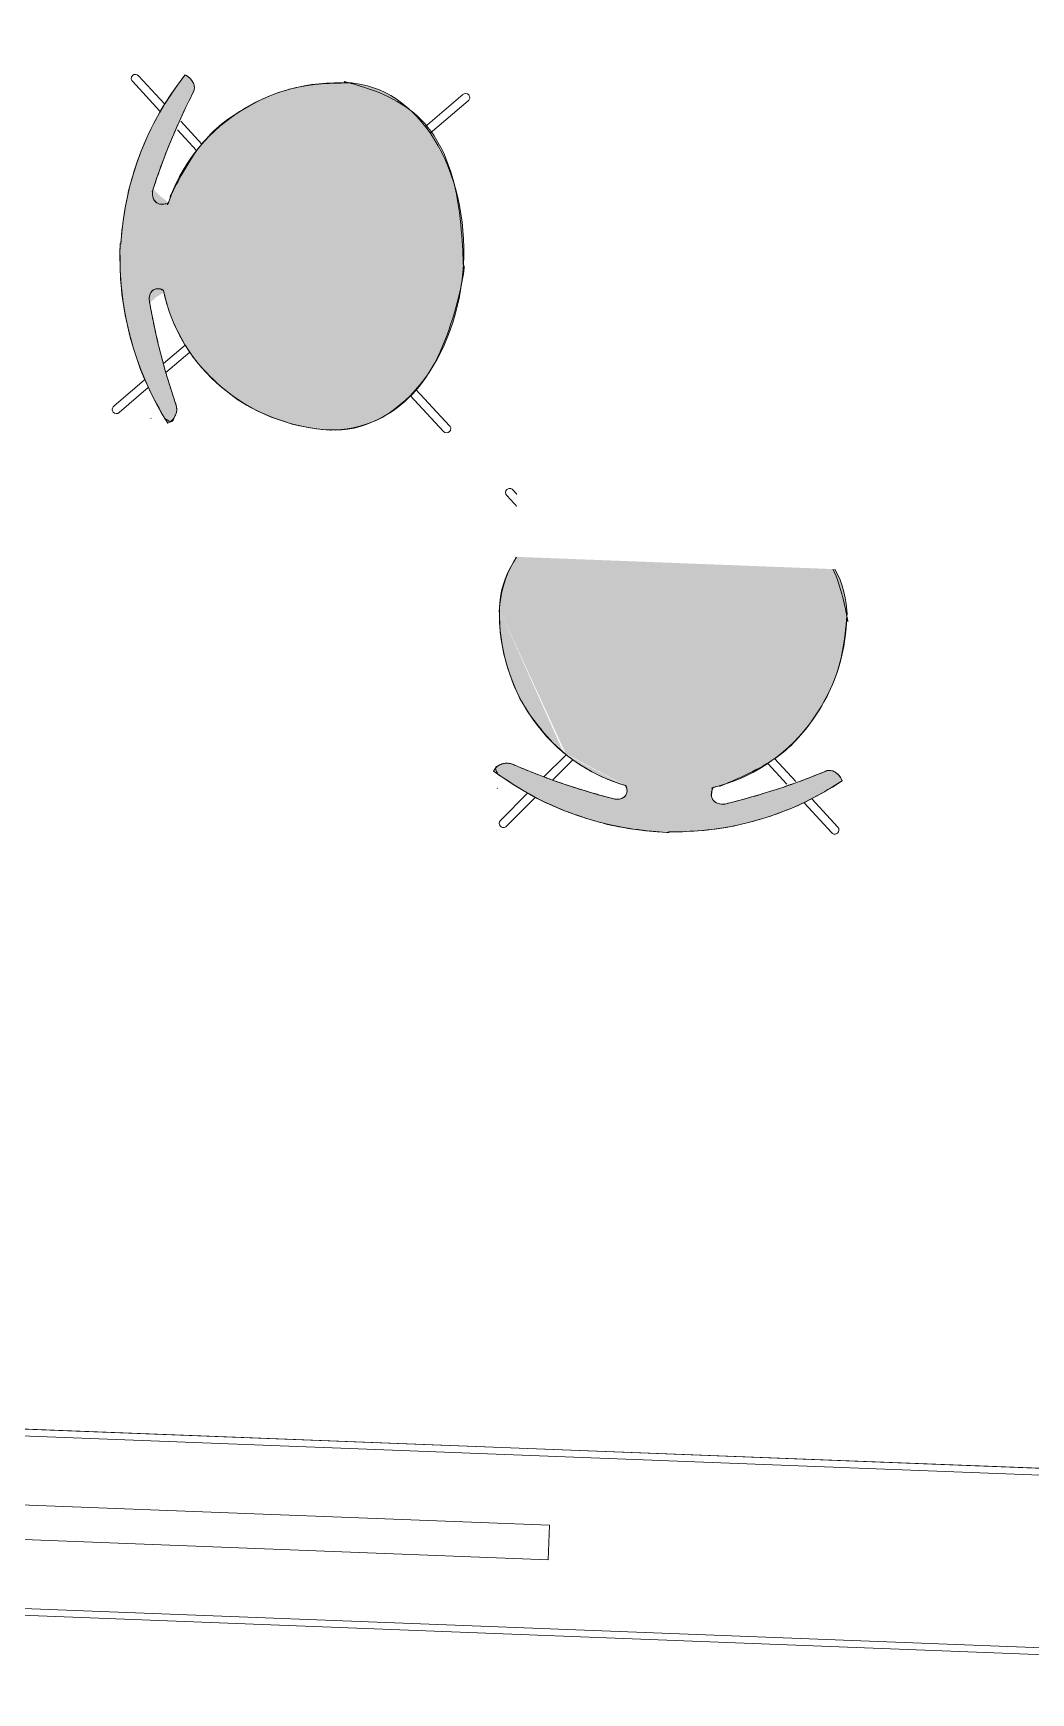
# Model space of a CAD drawing. Header units: millimetres. Extents: x 32078 to 83548, y -4690 to 56252.
# Drawn here: x 77889 to 79336, y 561 to 2967 of the extents above; entities that cross this region are included whole.
import ezdxf

# ---------------------------------------------------------------- set-up
doc = ezdxf.new("R2010")
doc.units = ezdxf.units.MM
doc.header["$MEASUREMENT"] = 0
for name, color, linetype, lineweight in [('DOOR', 40, 'Continuous', 0), ('FNSH-FLOR', 220, 'Continuous', 0), ('FURN-FREE', 1, 'Continuous', 0), ('PRTN-FULL', 6, 'Continuous', 30), ('WALL-LNIG', 1, 'Continuous', 0)]:
    doc.layers.add(name, color=color, linetype=linetype, lineweight=lineweight)

# ---------------------------------------------------------------- blocks, each defined once
blk = doc.blocks.new('ANT_2')
at = {"color": 0, "linetype": 'ByBlock', "lineweight": -2}
for p, q in [((-230.9230000000007, 243.8940000000148), (-193.1000000000031, 202.9899999999907)), ((-230.6050000000023, 252.3579999999929), (-230.5850000000028, 252.3590000000113)), ((-222.1099999999915, 252.0420000000013), (-182.1699999999946, 208.8470000000088)), ((249.7079999999987, 243.2329999999929), (208.2010000000091, 201.5610000000015)), ((258.2300000000014, 234.7640000000101), (218.905999999999, 195.2990000000136)), ((-237.2879999999968, 197.6639999999898), (-237.7749999999978, 197.3369999999995)), ((-170.4359999999988, 178.4900000000198), (-139.4140000000007, 144.9220000000059)), ((-157.5270000000028, 182.2000000000116), (-129.5179999999982, 151.9010000000126)), ((181.9289999999983, 175.1600000000035), (153.1639999999998, 146.2839999999997)), ((194.673000000008, 170.9689999999973), (162.7639999999974, 138.926999999996)), ((237.9220000000023, 154.1480000000156), (237.9240000000082, 154.1490000000049)), ((-190.007999999998, -176.9709999999905), (-240.1240000000016, -227.2660000000033)), ((-180.8860000000013, -184.8450000000012), (-231.6219999999921, -235.7580000000016)), ((191.0699999999997, -191.3759999999893), (240.2560000000049, -244.5679999999847)), ((200.5110000000113, -183.8859999999986), (249.068000000002, -236.3979999999865)), ((-240.1019999999944, -235.7510000000038), (-240.1239999999943, -235.7599999999948)), ((248.7310000000052, -244.8739999999962), (248.7310000000016, -244.8849999999948))]:
    blk.add_line(p, q, dxfattribs=at)
at = {"color": 0, "linetype": 'ByBlock', "lineweight": -2, "extrusion": (0, 0, -1)}
for centre, radius, start, end in [((-10.84310449811528, -197.5296352611622), 449.2945550665205, 55.50108333333331, 90.38600277777773), ((226.5099585044245, 247.9666756855877), 6.000000000000012, 47.15889444444444, 137.2503583333333), ((-4.928342642922871, -185.8805704262631), 436.8134136936626, 91.1704888888889, 126.0554083333333), ((-253.9718071524048, 238.9973606325366), 6.000000000000006, 135.0319611111111, 224.8725805555555), ((-244.6581340468183, -240.4625302021159), 6.000000000000006, 137.325825, 227.2958666666667), ((-244.6504633875102, -240.4851204502629), 6.000000000000004, 227.1111666666667, 317.2096027777778)]:
    blk.add_arc(centre, radius, start, end, dxfattribs=at)
at = {"color": 0, "linetype": 'ByBlock', "lineweight": -2}
for centre, radius, start, end in [((-226.5152713026773, 247.9676244759903), 5.999999999999997, 132.8928833333333, 222.7335027777778), ((253.9664626423355, 238.9966108046501), 6.000000000000006, 45.01981666666666, 135.1112805555556), ((132.7071059824066, -735.3424480638205), 962.6963830246401, 102.0174, 111.1355305555556), ((-169.4349192846239, -727.9805375627038), 971.6445047199427, 65.2129611111111, 74.33109166666665), ((-235.8759852194644, -231.4913881488319), 6.000000000000004, 135.1867472222222, 225.1567888888889), ((-235.8691630908033, -231.5142489645077), 6.000000000000012, 224.9720888888888, 315.070525)]:
    blk.add_arc(centre, radius, start, end, dxfattribs=at)
for centre, major_axis, ratio, start_param, end_param in [((-69.7969713990442, 189.0052291860629), (-18.85645010637373, -11.42001704835106), 0.7101413615132941, 2.274888714839134, 4.205581096373834), ((93.71362615289036, 189.1944012008898), (18.41705503726557, -12.11588146826803), 0.7751110379519797, 2.077604210805752, 4.019110361497601)]:
    blk.add_ellipse(centre, major_axis=major_axis, ratio=ratio, start_param=start_param, end_param=end_param, dxfattribs=at)
at = {"color": 0, "linetype": 'ByBlock', "lineweight": -2, "extrusion": (0, 0, -1)}
for centre, major_axis, ratio, start_param, end_param in [((5.602032608054287, -66.64383137633558), (4.853131661300852, 259.9547020407177), 0.9615384615384603, 4.71238898038469, 6.033510042954888), ((-222.6850850694, 182.0806756646489), (20.94804797271574, 9.330090363337066), 0.9239178866150758, 1.587065655824202, 3.141592653589793), ((9.50135314144427, -66.7166282015969), (4.853131661300852, 259.9547020407177), 0.9615384615384603, 0.2429364510200118, 1.570796326794897), ((246.9130862459178, 173.3136979749543), (9.336634261293677, 19.01903679660439), 0.7660621444968636, 1.570796326794897, 3.125323324560488), ((5.602729983103927, -66.64335468204808), (-249.9564442699204, 4.666472751250897), 0.7200000000000006, 4.7115489922008, 6.283185307179586), ((6.022656809937871, -66.65119433995278), (-253.4356479310827, 4.731426504006852), 0.7101157289572858, 3.141592653589793, 4.71322896856858)]:
    blk.add_ellipse(centre, major_axis=major_axis, ratio=ratio, start_param=start_param, end_param=end_param, dxfattribs=at)
at = {"color": 0, "linetype": 'ByBlock', "lineweight": -2}
blk.add_point((258.2100000000119, 243.236000000019), dxfattribs=at)
blk = doc.blocks.new('*U37')
h = blk.add_hatch(color=7)
edge = h.paths.add_edge_path()
edge.add_arc((-189.5230698579544, 3.894953851111495), 436.8134136936625, 323.9445916666666, 358.8295111111111)
edge.add_line((247.1991972945543, -5.028036447505656), (248.1122242495912, -5.046691238017047))
edge.add_arc((-201.1721346928389, -2.019808004080915), 449.2945550665204, 359.6139972222223, 394.4989166666667)
edge.add_ellipse((178.4381762329722, 231.5083815634343), major_axis=(-9.33009036333706, 20.94804797271573), ratio=0.9239178866150761, start_angle=1.272221872585407e-14, end_angle=89.06783611111112)
edge.add_line((158.9346738031745, 223.2300806680296), (158.9509580197919, 223.2407149623896))
edge.add_arc((-738.9849474954972, -123.8838094883722), 962.6963830246392, 18.352088268259195, 21.135530555555476, ccw=False)
edge.add_line((174.7483423471422, 179.2264030120659), (174.8475005683431, 179.2592964940341))
edge.add_line((174.8475005683431, 179.2592964940341), (174.7632560480852, 179.181441587365))
edge.add_arc((-738.9849474954972, -123.8838094883722), 962.6963830246392, 12.01740000000001, 18.349268978559394, ccw=False)
edge.add_line((202.6133815909852, 76.55798393367695), (202.6133855943626, 76.5579651274511))
edge.add_ellipse((185.3627297544008, 78.62026789307947), major_axis=(-11.42001704835106, 18.85645010637373), ratio=0.7101413615132938, start_angle=130.3415222222222, end_angle=240.9620472222222, ccw=False)
edge.add_line((182.5489720905607, 60.23238496080012), (182.7609163116576, 60.28017894514051))
edge.add_ellipse((-70.28633080801228, 3.221263885980079), major_axis=(259.9547020407176, -4.853131661300898), ratio=0.9615384615384602, start_angle=14.30533888888888, end_angle=36.56680948074337)
edge.add_line((141.279692255368, 148.2373896328072), (141.2795005683147, 148.237296494035))
edge.add_line((141.2795005683147, 148.237296494035), (141.2796552747022, 148.2374394665349))
edge.add_ellipse((-70.28633080801228, 3.221263885980079), major_axis=(259.9547020407176, -4.853131661300898), ratio=0.9615384615384602, start_angle=36.56682350138795, end_angle=90)
edge.add_line((-65.61985805675795, 253.1777081558994), (-65.61938136247045, 253.1770107808361))
edge.add_ellipse((-70.28585411371023, 3.220566510931349), major_axis=(-4.666472751250939, -249.9564442699204), ratio=0.7200000000000008, start_angle=180, end_angle=270.0477989558357)
edge.add_line((-250.2583243620359, 6.371899793580109), (-250.2582958129227, 6.37338180427627))
edge.add_line((-250.2582958129206, 6.373381804270139), (-250.25835027844, 6.370465271515059))
edge.add_line((-250.2583502784175, 6.37046527152337), (-250.2583243620339, 6.371899793580301))
edge.add_ellipse((-70.29369377161493, 2.800639684096495), major_axis=(-4.731426504006896, -253.4356479310827), ratio=0.7101157289572858, start_angle=269.9522072734702, end_angle=360)
edge.add_line((-75.02512027563353, -250.6350082469935), (-75.02560038451338, -250.6345009173292))
edge.add_ellipse((-70.3591276332736, -0.6780566474099032), major_axis=(259.9547020407176, -4.853131661300898), ratio=0.9615384615384602, start_angle=270, end_angle=346.0807666666667)
edge.add_line((180.8396707460779, -65.51667338453626), (182.3148174292292, -65.89743086454109))
edge.add_ellipse((185.5519017692131, -84.89032965885417), major_axis=(-12.11588146826803, -18.41705503726558), ratio=0.7751110379519797, start_angle=119.0379527777778, end_angle=230.2780611111111, ccw=False)
edge.add_line((203.9136546580703, -84.16156648721972), (203.9136485167401, -84.16158838125921))
edge.add_arc((-731.623036994366, 178.2582157786601), 971.6445047199425, 335.213116897576, 344.3310916666666, ccw=False)
edge.add_line((150.507241983214, -229.0981570245422), (150.5065005683282, -229.1007035059729))
edge.add_line((150.5065005683282, -229.1007035059729), (150.5061343833804, -229.1005555235788))
edge.add_line((150.5061343833804, -229.1005555235788), (150.5055005683244, -229.098703505967))
edge.add_line((150.5055005683244, -229.098703505967), (150.5383184758248, -228.9914209544968))
edge.add_ellipse((169.6711985432776, -238.0897897518826), major_axis=(19.01903679660439, -9.336634261293678), ratio=0.7660621444968636, start_angle=180.9321638888889, end_angle=270)
edge.add_line((162.5187564786902, -252.6595538665451), (163.6179454810917, -253.1991566765673))
at = {"color": 0}
blk.add_rational_spline([(163.6179454810917, -253.1991566765728), (244.3956380618765, -142.2440036543066), (247.1991972945689, -5.028036447502018), (247.6557107720873, -5.037363842760897), (248.1122242495912, -5.046691238017047), (249.0632559276273, 136.1162228151934), (169.1080861778173, 252.4564290876924), (150.066156796267, 243.9753090432878), (158.9346738031745, 223.2300806680269), (158.9428159114905, 223.2353978152096), (158.9509580197919, 223.2407149623896), (167.384311715854, 201.4254568799461), (174.7483423471422, 179.2264030120632), (174.7979214577499, 179.24284975305), (174.8475005683431, 179.2592964940341), (174.8053783081996, 179.2203690406986), (174.7632560480852, 179.181441587365), (191.5264878288144, 128.6399398121912), (202.6133815909852, 76.55798393368059), (202.6133835926739, 76.55797453056402), (202.6133855943626, 76.5579651274511), (207.6479790385201, 47.05271919769257), (182.5489720905462, 60.2323849607983), (182.6549442011165, 60.25628195297031), (182.7609163116576, 60.28017894514051), (171.0129643532273, 108.1699772470038), (141.2796922553825, 148.2373896328063), (141.2795964118413, 148.2373430634216), (141.2795005683147, 148.237296494035), (141.2795779215085, 148.2373679802849), (141.2796552747022, 148.2374394665349), (65.21804999951564, 250.7350764623734), (-65.61985805675795, 253.1777081559003), (-65.61961970962875, 253.1773594683682), (-65.61938136247045, 253.1770107808361), (-245.7382225845358, 256.5396752922816), (-250.2583243620466, 6.371899793580269), (-250.2583100890188, 6.372640798959765), (-250.2582958129206, 6.373381804276505), (-250.2583230456803, 6.371923537892144), (-250.25835027844, 6.370465271515059), (-250.2583373217494, 6.371182532575403), (-250.2583243620466, 6.37189979357936), (-255.1439419148519, -247.2723441011512), (-75.02512027563353, -250.6350082469862), (-75.02536033008073, -250.6347545821609), (-75.02560038451338, -250.6345009173292), (128.3684962364932, -254.4316945140754), (180.8396707460779, -65.51667338452717), (181.5772440876608, -65.70705212453868), (182.3148174292292, -65.89743086454109), (209.2685806552327, -53.96520079176298), (203.9136546580703, -84.16156648722063), (203.9136515873979, -84.161577434239), (203.9136485167401, -84.16158838125921), (182.9888989877945, -158.7591245014291), (150.5072419832286, -229.0981570245413), (150.5068712757784, -229.0994302652562), (150.5065005683282, -229.1007035059729), (150.5063174758543, -229.1006295147763), (150.5061343833804, -229.1005555235788), (150.5058174758451, -229.0996295147734), (150.5055005683244, -229.098703505967), (150.5219095220818, -229.0450622302315), (150.5383184758248, -228.9914209544968), (143.8066565910849, -243.4735979856268), (162.5187564786902, -252.6595538665542), (163.0683509798982, -252.9293552715562), (163.6179454810917, -253.1991566765728)], [1, 0.954018458761833, 1, 1, 1, 0.954018458761833, 1, 0.7128353987122346, 1, 1, 1, 0.9997050096312174, 1, 1, 1, 1, 1, 0.9984737766805626, 1, 1, 1, 0.5691322564512941, 1, 1, 1, 0.9811892478442809, 1, 1, 1, 1, 1, 0.8932412642455915, 1, 1, 1, 0.7068117680607829, 1, 0.9999999999957255, 1, 1, 1, 0.999999999995883, 1, 0.7068118065158087, 1, 1, 1, 0.7875766260787885, 1, 1, 1, 0.5646781698281227, 1, 1, 1, 0.9968360298930732, 1, 1, 1, 1, 1, 1, 1, 1, 1, 0.7128353987122346, 1, 1, 1], degree=2, knots=[0, 0, 0, 0.03448275862068965, 0.03448275862068965, 0.06896551724137931, 0.06896551724137931, 0.1034482758620689, 0.1034482758620689, 0.1379310344827586, 0.1379310344827586, 0.1724137931034482, 0.1724137931034482, 0.2068965517241378, 0.2068965517241378, 0.2241379310344826, 0.2241379310344826, 0.2413793103448275, 0.2413793103448275, 0.2758620689655172, 0.2758620689655172, 0.3103448275862069, 0.3103448275862069, 0.3448275862068964, 0.3448275862068964, 0.3793103448275861, 0.3793103448275861, 0.4137931034482755, 0.4137931034482755, 0.4310344827586206, 0.4310344827586206, 0.4482758620689654, 0.4482758620689654, 0.4827586206896549, 0.4827586206896549, 0.5172413793103448, 0.5172413793103448, 0.5517241379310345, 0.5517241379310345, 0.5862068965517239, 0.5862068965517239, 0.6206896551724138, 0.6206896551724138, 0.6551724137931033, 0.6551724137931033, 0.6896551724137929, 0.6896551724137929, 0.7241379310344825, 0.7241379310344825, 0.7586206896551724, 0.7586206896551724, 0.7931034482758622, 0.7931034482758622, 0.8275862068965517, 0.8275862068965517, 0.8620689655172412, 0.8620689655172412, 0.8965517241379309, 0.8965517241379309, 0.9051724137931034, 0.9051724137931034, 0.9137931034482757, 0.9137931034482757, 0.9224137931034483, 0.9224137931034483, 0.9310344827586206, 0.9310344827586206, 0.9655172413793103, 0.9655172413793103, 1, 1, 1], dxfattribs=at)
at = {"color": 0, "linetype": 'Continuous', "lineweight": 0, "rotation": 270}
blk.add_blockref('ANT_2', (-3.642499431676697, 8.823296494034366), dxfattribs=at)
blk = doc.blocks.new('SERIES 7_2')
at = {"color": 0, "linetype": 'Continuous', "lineweight": 0, "rotation": 89.99999999999997}
blk.add_blockref('*U37', (-5.046691238017047, -248.1122242495912), dxfattribs=at)
blk = doc.blocks.new('ANT_20')
at = {"color": 0, "linetype": 'ByBlock', "lineweight": -2}
for p, q in [((-230.9229999999952, 243.8939999999875), (-193.0999999999913, 202.9899999999934)), ((-230.6050000000105, 252.3579999999847), (-230.5850000000064, 252.3589999999786)), ((-222.1100000000006, 252.0419999999949), (-182.1699999999837, 208.8469999999998)), ((249.7080000000133, 243.2330000000102), (208.2010000000155, 201.5609999999942)), ((258.2299999999959, 234.7639999999901), (218.9059999999881, 195.2989999999818)), ((-237.2879999999859, 197.6639999999998), (-237.7750000000087, 197.3369999999877)), ((-170.435999999987, 178.4900000000134), (-139.4140000000043, 144.9219999999914)), ((-157.5270000000019, 182.1999999999898), (-129.5179999999964, 151.900999999998)), ((181.9290000000037, 175.1599999999889), (153.1640000000043, 146.2840000000015)), ((194.6729999999952, 170.968999999991), (162.7639999999956, 138.9269999999997)), ((237.9220000000205, 154.1480000000001), (237.9239999999991, 154.1489999999976)), ((-190.0079999999871, -176.9710000000105), (-240.1239999999962, -227.2660000000078)), ((-180.8859999999841, -184.8450000000084), (-231.622000000003, -235.7580000000071)), ((191.070000000007, -191.3760000000148), (240.2560000000085, -244.5680000000011)), ((200.5110000000132, -183.8860000000004), (249.0679999999993, -236.3980000000229)), ((-240.101999999999, -235.7509999999975), (-240.1239999999962, -235.7600000000039)), ((248.7310000000143, -244.8740000000071), (248.7310000000143, -244.8850000000148))]:
    blk.add_line(p, q, dxfattribs=at)
at = {"color": 0, "linetype": 'ByBlock', "lineweight": -2, "extrusion": (0, 0, -1)}
for centre, radius, start, end in [((-10.84310449811164, -197.5296352611713), 449.2945550665206, 55.50108333333332, 90.38600277777779), ((226.5099585044227, 247.9666756855677), 6.000000000000013, 47.15889444444444, 137.2503583333333), ((-4.928342642931966, -185.8805704262986), 436.8134136936628, 91.1704888888889, 126.0554083333333), ((-253.9718071523967, 238.9973606325275), 6.000000000000004, 135.0319611111111, 224.8725805555556), ((-244.658134046811, -240.4625302021386), 6.000000000000007, 137.325825, 227.2958666666667), ((-244.6504633875156, -240.4851204502738), 6.000000000000006, 227.1111666666667, 317.2096027777778)]:
    blk.add_arc(centre, radius, start, end, dxfattribs=at)
at = {"color": 0, "linetype": 'ByBlock', "lineweight": -2}
for centre, radius, start, end in [((-226.5152713026764, 247.9676244759739), 5.999999999999998, 132.8928833333333, 222.7335027777778), ((253.9664626423473, 238.9966108046265), 6.000000000000006, 45.01981666666666, 135.1112805555555), ((132.7071059824229, -735.3424480638187), 962.6963830246405, 102.0174, 111.1355305555556), ((-169.434919284613, -727.9805375626947), 971.6445047199431, 65.21296111111113, 74.33109166666668), ((-235.8759852194489, -231.4913881488492), 6.000000000000006, 135.1867472222222, 225.1567888888889), ((-235.8691630907997, -231.5142489645114), 6.000000000000012, 224.9720888888888, 315.070525)]:
    blk.add_arc(centre, radius, start, end, dxfattribs=at)
for centre, major_axis, ratio, start_param, end_param in [((-69.79697139903146, 189.0052291860648), (-18.85645010637373, -11.42001704835107), 0.710141361513294, 2.274888714839134, 4.205581096373834), ((93.713626152894, 189.1944012008798), (18.41705503726558, -12.11588146826803), 0.7751110379519796, 2.077604210805752, 4.019110361497601)]:
    blk.add_ellipse(centre, major_axis=major_axis, ratio=ratio, start_param=start_param, end_param=end_param, dxfattribs=at)
at = {"color": 0, "linetype": 'ByBlock', "lineweight": -2, "extrusion": (0, 0, -0.9999999999999998)}
for centre, start_param, end_param in [((5.602032608061563, -66.64383137635741), 4.71238898038469, 6.033510042954888), ((9.50135314144427, -66.7166282015969), 0.2429364510200118, 1.570796326794897)]:
    blk.add_ellipse(centre, major_axis=(4.853131661300837, 259.9547020407178), ratio=0.9615384615384602, start_param=start_param, end_param=end_param, dxfattribs=at)
at = {"color": 0, "linetype": 'ByBlock', "lineweight": -2, "extrusion": (0, 0, -1)}
for centre, major_axis, ratio, start_param, end_param in [((-222.6850850694027, 182.0806756646252), (20.94804797271574, 9.330090363337078), 0.923917886615076, 1.587065655824202, 3.141592653589793), ((246.9130862459278, 173.3136979749324), (9.336634261293682, 19.0190367966044), 0.7660621444968638, 1.570796326794897, 3.125323324560488), ((5.602729983103927, -66.64335468206536), (-249.9564442699205, 4.666472751250931), 0.7200000000000009, 4.7115489922008, 6.283185307179586), ((6.022656809931505, -66.6511943399737), (-253.4356479310827, 4.731426504006887), 0.7101157289572863, 3.141592653589793, 4.71322896856858)]:
    blk.add_ellipse(centre, major_axis=major_axis, ratio=ratio, start_param=start_param, end_param=end_param, dxfattribs=at)
at = {"color": 0, "linetype": 'ByBlock', "lineweight": -2}
blk.add_point((258.2100000000064, 243.2359999999899), dxfattribs=at)
blk = doc.blocks.new('*U206')
at = {"extrusion": (0, 0, -1)}
h = blk.add_hatch(color=7, dxfattribs=at)
edge = h.paths.add_edge_path()
edge.add_arc((189.5230698579553, 3.894953851122409), 436.8134136936626, 181.1704888888889, 216.0554083333334, ccw=False)
edge.add_line((-247.1991972945771, -5.028036447503837), (-248.1122242495867, -5.046691238007043))
edge.add_arc((201.172134692828, -2.01980800407182), 449.2945550665203, 145.5010833333334, 180.3860027777778, ccw=False)
edge.add_ellipse((-178.4381762329685, 231.5083815634425), major_axis=(-9.33009036333707, -20.94804797271573), ratio=0.9239178866150761, start_angle=90.93216388888891, end_angle=180, ccw=False)
edge.add_line((-158.9346738031791, 223.2300806680432), (-158.9509580197937, 223.2407149623905))
edge.add_arc((738.9849474954744, -123.8838094883686), 962.6963830246398, 158.8644694444445, 161.6479117317408)
edge.add_line((-174.7483423471513, 179.2264030120714), (-174.8475005683567, 179.2592964940413))
edge.add_line((-174.8475005683567, 179.2592964940413), (-174.7632560480906, 179.1814415873669))
edge.add_arc((738.9849474954744, -123.8838094883686), 962.6963830246398, 161.6507310214406, 167.9826)
edge.add_line((-202.6133815910152, 76.55798393368605), (-202.6133855943744, 76.55796512746019))
edge.add_ellipse((-185.3627297544072, 78.62026789307129), major_axis=(11.42001704835106, 18.85645010637373), ratio=0.7101413615132937, start_angle=119.0379527777778, end_angle=229.6584777777778)
edge.add_line((-182.5489720905689, 60.23238496080739), (-182.7609163116604, 60.28017894514778))
edge.add_ellipse((70.28633080801319, 3.22126388597826), major_axis=(-259.9547020407177, -4.85313166130088), ratio=0.9615384615384602, start_angle=323.43319051925664, end_angle=345.69466111111115, ccw=False)
edge.add_line((-141.2796922553762, 148.2373896328209), (-141.2795005683347, 148.2372964940441))
edge.add_line((-141.2795005683347, 148.2372964940441), (-141.2796552746986, 148.2374394665385))
edge.add_ellipse((70.28633080801319, 3.22126388597826), major_axis=(-259.9547020407177, -4.85313166130088), ratio=0.9615384615384602, start_angle=270, end_angle=323.43317649861206, ccw=False)
edge.add_line((65.6198580567443, 253.1777081558976), (65.61938136246772, 253.1770107808406))
edge.add_ellipse((70.28585411372205, 3.220566510935896), major_axis=(-4.666472751250974, 249.9564442699204), ratio=0.7200000000000008, start_angle=-90.04779895583567, end_angle=0, ccw=False)
edge.add_line((250.2583243620515, 6.371899793591958), (250.2582958129382, 6.373381804288119))
edge.add_line((250.2582958129233, 6.37338180426741), (250.2583502784319, 6.370465271524154))
edge.add_line((250.2583502784294, 6.370465271527944), (250.2583243620458, 6.371899793584874))
edge.add_ellipse((70.29369377163039, 2.800639684108319), major_axis=(-4.731426504006931, 253.4356479310826), ratio=0.7101157289572863, start_angle=180, end_angle=270.04779272652974, ccw=False)
edge.add_line((75.02512027563625, -250.6350082469871), (75.02560038452339, -250.6345009173237))
edge.add_ellipse((70.3591276332545, -0.6780566474044463), major_axis=(-259.9547020407177, -4.85313166130088), ratio=0.9615384615384602, start_angle=13.919233333333295, end_angle=90, ccw=False)
edge.add_line((-180.8396707460925, -65.51667338452535), (-182.3148174292301, -65.89743086452654))
edge.add_ellipse((-185.5519017692232, -84.89032965885417), major_axis=(12.11588146826803, -18.41705503726557), ratio=0.7751110379519797, start_angle=129.7219388888889, end_angle=240.9620472222222)
edge.add_line((-203.9136546580621, -84.16156648720789), (-203.9136485167373, -84.16158838126285))
edge.add_arc((731.6230369943523, 178.2582157786674), 971.6445047199427, 195.6689083333333, 204.786883102424)
edge.add_line((-150.5072419832204, -229.0981570245349), (-150.5065005683409, -229.1007035059592))
edge.add_line((-150.5065005683409, -229.1007035059592), (-150.5061343833822, -229.1005555235752))
edge.add_line((-150.5061343833822, -229.1005555235752), (-150.5055005683435, -229.0987035059661))
edge.add_line((-150.5055005683435, -229.0987035059661), (-150.5383184758293, -228.991420954495))
edge.add_ellipse((-169.6711985432758, -238.089789751888), major_axis=(-19.0190367966044, -9.336634261293682), ratio=0.7660621444968635, start_angle=90, end_angle=179.0678361111111, ccw=False)
edge.add_line((-162.5187564786966, -252.6595538665279), (-163.6179454810726, -253.19915667655))
at = {"color": 0}
blk.add_rational_spline([(163.6179454810863, -253.1991566765646), (244.3956380618702, -142.2440036542976), (247.1991972945698, -5.028036447503837), (247.6557107720819, -5.037363842740888), (248.1122242495867, -5.046691238007043), (249.0632559276401, 136.1162228151952), (169.1080861778446, 252.4564290877024), (150.0661567962543, 243.9753090433078), (158.9346738031682, 223.2300806680578), (158.9428159114859, 223.2353978152241), (158.9509580197937, 223.2407149623905), (167.3843117159095, 201.4254568799224), (174.7483423471713, 179.2264030120714), (174.7979214577545, 179.2428497530636), (174.8475005683567, 179.2592964940413), (174.8053783082241, 179.2203690407041), (174.7632560480906, 179.1814415873669), (191.526487828849, 128.6399398121866), (202.613381591018, 76.55798393368605), (202.6133835926948, 76.55797453057312), (202.6133855943744, 76.55796512746019), (207.6479790385456, 47.05271919770166), (182.5489720905653, 60.23238496079284), (182.6549442011146, 60.25628195298486), (182.7609163116604, 60.28017894514778), (171.01296435326, 108.169977247002), (141.2796922553725, 148.2373896328063), (141.2795964118559, 148.2373430634325), (141.2795005683347, 148.2372964940441), (141.2795779215166, 148.237367980284), (141.2796552746986, 148.2374394665385), (65.21804999950564, 250.7350764623698), (-65.6198580567625, 253.1777081558976), (-65.61961970960601, 253.1773594683764), (-65.61938136246772, 253.1770107808406), (-245.738222584544, 256.5396752922825), (-250.2583243620456, 6.371899793593911), (-250.2583100890342, 6.372640798974317), (-250.2582958129378, 6.373381804296514), (-250.2583230456776, 6.371923537895782), (-250.2583502784319, 6.370465271524154), (-250.2583373217203, 6.371182532588136), (-250.2583243620456, 6.371899793593911), (-255.1439419148419, -247.272344101133), (-75.02512027563716, -250.6350082469726), (-75.02536033007982, -250.6347545821627), (-75.02560038452339, -250.6345009173237), (128.3684962365005, -254.4316945140599), (180.8396707461088, -65.51667338452535), (181.5772440876617, -65.70705212453322), (182.3148174292301, -65.89743086452654), (209.2685806552317, -53.96520079176116), (203.9136546580658, -84.16156648720789), (203.9136515873997, -84.16157743424992), (203.9136485167373, -84.16158838126285), (182.9888989878145, -158.7591245014337), (150.5072419832386, -229.0981570245349), (150.5068712757811, -229.0994302652543), (150.5065005683409, -229.1007035059592), (150.5063174758625, -229.1006295147527), (150.5061343833822, -229.1005555235752), (150.5058174758624, -229.0996295147634), (150.5055005683435, -229.0987035059661), (150.5219095220855, -229.0450622302305), (150.5383184758293, -228.991420954495), (143.8066565910822, -243.473597985605), (162.5187564786856, -252.6595538665424), (163.0683509798846, -252.9293552715535), (163.6179454810863, -253.1991566765646)], [1, 0.954018458761833, 1, 1, 1, 0.954018458761833, 1, 0.7128353987122346, 1, 1, 1, 0.9997050096312174, 1, 1, 1, 1, 1, 0.9984737766805626, 1, 1, 1, 0.5691322564512941, 1, 1, 1, 0.9811892478442809, 1, 1, 1, 1, 1, 0.8932412642455915, 1, 1, 1, 0.7068117680607829, 1, 0.9999999999957255, 1, 1, 1, 0.999999999995883, 1, 0.7068118065158087, 1, 1, 1, 0.7875766260787885, 1, 1, 1, 0.5646781698281227, 1, 1, 1, 0.9968360298930732, 1, 1, 1, 1, 1, 1, 1, 1, 1, 0.7128353987122346, 1, 1, 1], degree=2, knots=[0, 0, 0, 0.03448275862068965, 0.03448275862068965, 0.06896551724137931, 0.06896551724137931, 0.1034482758620689, 0.1034482758620689, 0.1379310344827586, 0.1379310344827586, 0.1724137931034482, 0.1724137931034482, 0.2068965517241378, 0.2068965517241378, 0.2241379310344826, 0.2241379310344826, 0.2413793103448275, 0.2413793103448275, 0.2758620689655172, 0.2758620689655172, 0.3103448275862069, 0.3103448275862069, 0.3448275862068964, 0.3448275862068964, 0.3793103448275861, 0.3793103448275861, 0.4137931034482755, 0.4137931034482755, 0.4310344827586206, 0.4310344827586206, 0.4482758620689654, 0.4482758620689654, 0.4827586206896549, 0.4827586206896549, 0.5172413793103448, 0.5172413793103448, 0.5517241379310345, 0.5517241379310345, 0.5862068965517239, 0.5862068965517239, 0.6206896551724138, 0.6206896551724138, 0.6551724137931033, 0.6551724137931033, 0.6896551724137929, 0.6896551724137929, 0.7241379310344825, 0.7241379310344825, 0.7586206896551724, 0.7586206896551724, 0.7931034482758622, 0.7931034482758622, 0.8275862068965517, 0.8275862068965517, 0.8620689655172412, 0.8620689655172412, 0.8965517241379309, 0.8965517241379309, 0.9051724137931034, 0.9051724137931034, 0.9137931034482757, 0.9137931034482757, 0.9224137931034483, 0.9224137931034483, 0.9310344827586206, 0.9310344827586206, 0.9655172413793103, 0.9655172413793103, 1, 1, 1], dxfattribs=at)
at = {"color": 0, "linetype": 'Continuous', "lineweight": 0, "rotation": 270}
blk.add_blockref('ANT_20', (-3.642499431657598, 8.823296494039823), dxfattribs=at)
blk = doc.blocks.new('SERIES 7_20')
at = {"color": 0, "linetype": 'Continuous', "lineweight": 0, "rotation": 89.99999999999997}
blk.add_blockref('*U206', (-5.046691238007043, -248.1122242496012), dxfattribs=at)

msp = doc.modelspace()

# ---------------------------------------------------------------- linework, layer by layer
at = {"layer": 'DOOR', "flags": 128}
msp.add_lwpolyline([(77201.82610950412, 809.4474331629796), (78635.75689641194, 754.0346800042), (78637.68767467467, 803.9975582941654), (77203.75688941903, 859.4107467492499), (77201.82610950412, 809.4474331629796)], close=True, dxfattribs=at)

# ---------------------------------------------------------------- block references
at = {"layer": 'FURN-FREE', "linetype": 'Continuous', "lineweight": 0, "xscale": 1.000000317032586, "yscale": 1.000000317032586, "zscale": 1.000000317032586, "rotation": 87.78696579732303}
msp.add_blockref('SERIES 7_2', (78015.37916382312, 2662.177550710946), dxfattribs=at)
at = {"layer": 'FURN-FREE', "linetype": 'Continuous', "lineweight": 0, "extrusion": (0, 0, -1), "xscale": 1.000000317032586, "yscale": 1.000000317032586, "zscale": 1.000000317032586, "rotation": 182.2132441080015}
msp.add_blockref('SERIES 7_20', (-78811.09389398673, 1808.57981137608), dxfattribs=at)

# ---------------------------------------------------------------- next in the draw order: wipeouts: each hides what was drawn before it
msp.add_wipeout([(77197.57817743212, 699.5301369260312), (80779.60613914444, 561.0998474183305), (80790.03335913875, 830.8984261446069), (77208.00475678558, 969.3287404104274), (77204.14306072873, 869.4033317122596), (78698.02222997713, 811.6680248991042), (78695.3190271105, 741.7198344498138), (77201.43987348895, 799.4555456236294)]).dxf.layer = 'PRTN-FULL'

# ---------------------------------------------------------------- next in the draw order: linework, layer by layer
at = {"layer": 'FNSH-FLOR', "flags": 128}
msp.add_lwpolyline([(79429.09770801027, 49249.56974162038), (77562.74009524932, 955.6197140914867), (80790.03335913869, 830.8984261434371), (80783.87399512391, 671.5267662599256), (81303.746004506, 651.435903336758), (83182.58213403192, 49264.12307547346), (82662.5500155941, 49284.22012593708), (82656.39033125885, 49124.84847843157), (79429.09770801027, 49249.56974162038)], close=True, dxfattribs=at)
at = {"layer": 'WALL-LNIG', "flags": 128}
for points in [[(77208.00475678557, 969.3287404098122), (80790.03335913869, 830.8984261434371), (80789.64718953302, 820.9058852738704), (77207.61858717988, 959.336199540397), (77208.00475678557, 969.3287404098122)], [(77197.96434703773, 709.5226777938591), (80779.99294939096, 571.0923635301137), (80779.6067797852, 561.0998226583297), (77197.57817743208, 699.5301369246454), (77197.96434703773, 709.5226777938591)]]:
    msp.add_lwpolyline(points, close=True, dxfattribs=at)

# ---------------------------------------------------------------- next in the draw order: wipeouts: each hides what was drawn before it
msp.add_wipeout([(78616.26731910292, 2957.600538215042), (78587.30466161662, 2208.1616016184544), (80026.2283394722, 2152.553263706476), (80055.19099695851, 2901.9922003030633)]).dxf.layer = 'FURN-FREE'

# ---------------------------------------------------------------- next in the draw order: wipeouts: each hides what was drawn before it
msp.add_wipeout([(78645.22997658922, 3707.0394748116287), (78616.26731910292, 2957.600538215041), (80055.19099695851, 2901.992200303063), (80084.1536544448, 3651.43113689965)]).dxf.layer = 'FURN-FREE'

doc.saveas('drawing.dxf')
